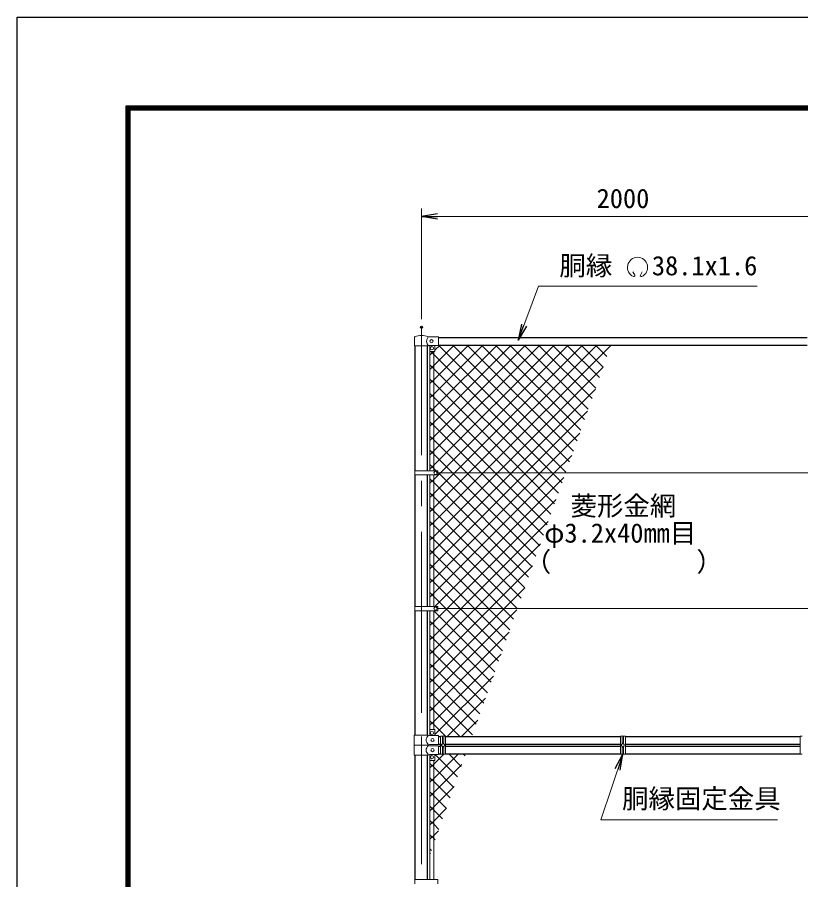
# Model space of a CAD drawing. Units: millimetres, scale not verified. Extents: x -8400 to 8400, y -5940 to 5940.
# Drawn here: x -8400 to -4511, y 1656 to 5940 of the extents above; entities that cross this region are included whole.
import ezdxf
from ezdxf.enums import TextEntityAlignment as Align

# ---------------------------------------------------------------- set-up
doc = ezdxf.new("R2010")
doc.units = ezdxf.units.MM
doc.header["$LTSCALE"] = 20
doc.header["$PDMODE"] = 32
doc.header["$PDSIZE"] = 10
doc.linetypes.add('USER1', pattern=[50.8, 31.75, -6.35, 6.35, -6.35])
for name, color, linetype, lineweight in [('0-1_D-STR1', 1, 'Continuous', 25), ('0-4_D-BMK', 2, 'USER1', 13), ('0-5_D-STR-DIM', 7, 'Continuous', 13), ('0-8_D-STR3', 3, 'Continuous', 13), ('0-9_D-STR-TXT', 7, 'Continuous', 13), ('0-B_D-STR2', 7, 'Continuous', 13), ('0-C_D-TTL', 7, 'Continuous', 25)]:
    doc.layers.add(name, color=color, linetype=linetype, lineweight=lineweight)
doc.layers.add('0-6_0', color=7, linetype='Continuous')
doc.layers.add('0-7_Defpoints', color=8, linetype='Continuous')
doc.styles.add('ＭＳ ゴシック', font='')
doc.styles.get('ＭＳ ゴシック').set_extended_font_data('MS Gothic')

# ---------------------------------------------------------------- blocks, each defined once
blk = doc.blocks.new('_Open')
at = {"layer": '0-6_0'}
blk.add_line((-20, 3.333), (0, 0), dxfattribs=at)
blk.add_lwpolyline([(-20, -3.333), (0, 0), (-20, 0)], dxfattribs=at)

msp = doc.modelspace()

# ---------------------------------------------------------------- linework, layer by layer
at = {"layer": '0-1_D-STR1'}
for p, q in [((-6306.56, 4350), (-4479.06, 4350)), ((-6424.31, 3687.5), (-6424.31, 4308.8)), ((-6363.81, 3687.5), (-6363.81, 4308.8)), ((-6309.06, 4311.9), (-4479.06, 4311.9)), ((-6424.31, 3013.5), (-6424.31, 3666.5)), ((-6363.81, 3013.5), (-6363.81, 3666.5)), ((-6424.31, 2375), (-6424.31, 2992.5)), ((-6363.81, 2375), (-6363.81, 2992.5)), ((-6309.06, 2368.1), (-6299.06, 2368.1)), ((-6274.06, 2368.1), (-5406.56, 2368.1)), ((-5381.56, 2368.1), (-4514.06, 2368.1)), ((-6309.06, 2330), (-6299.06, 2330)), ((-6309.06, 2320), (-6299.06, 2320)), ((-6274.06, 2330), (-5406.56, 2330)), ((-6274.06, 2320), (-5406.56, 2320)), ((-5381.56, 2330), (-4514.06, 2330)), ((-5381.56, 2320), (-4514.06, 2320)), ((-6424.31, 1657.5), (-6424.31, 2275)), ((-6363.81, 1657.5), (-6363.81, 2275)), ((-6309.06, 2281.9), (-6299.06, 2281.9)), ((-6274.06, 2281.9), (-5406.56, 2281.9)), ((-5381.56, 2281.9), (-4514.06, 2281.9))]:
    msp.add_line(p, q, dxfattribs=at)
at = {"layer": '0-4_D-BMK'}
for p, q in [((-6394.06, 4400), (-6394.06, -3460)), ((-6394.06, 3017.53), (-6394.06, 2485.75))]:
    msp.add_line(p, q, dxfattribs=at)
at = {"layer": '0-5_D-STR-DIM'}
for p, q in [((-6394.06, 4440), (-6394.06, 4990)), ((-6314.06, 4950), (-4474.06, 4950))]:
    msp.add_line(p, q, dxfattribs=at)
at = {"layer": '0-7_Defpoints'}
msp.add_point((-6394.06, 4400), dxfattribs=at)
at = {"layer": '0-8_D-STR3'}
for p, q in [((-6427.56, 4308.8), (-6427.56, 4350.88)), ((-6359.09, 4352.7), (-6309.06, 4352.7)), ((-6309.06, 4309.3), (-6309.06, 4352.7)), ((-6427.56, 4308.8), (-6360.56, 4308.8)), ((-6360.56, 4308.8), (-6359.06, 4309.3)), ((-6359.06, 4309.3), (-6309.06, 4309.3)), ((-6352.06, 4281.3), (-6352.06, 4309.3)), ((-6327.06, 4281.3), (-6327.06, 4309.3)), ((-6351.56, 3687.5), (-6351.56, 4279.98)), ((-6350.06, 4279.3), (-6329.06, 4279.3)), ((-6332.56, 3687.5), (-6332.56, 4279.3)), ((-6426.86, 3687.5), (-6426.86, 3666.5)), ((-6426.86, 3687.5), (-6312.06, 3687.5)), ((-6312.06, 3687.5), (-6312.06, 3666.5)), ((-6426.86, 3666.5), (-6312.06, 3666.5)), ((-6351.56, 3013.5), (-6351.56, 3666.5)), ((-6332.56, 3013.5), (-6332.56, 3666.5)), ((-4476.56, 3677), (-6312.06, 3677)), ((-6426.86, 3013.5), (-6426.86, 2992.5)), ((-6426.86, 3013.5), (-6312.06, 3013.5)), ((-6312.06, 3013.5), (-6312.06, 2992.5)), ((-4476.56, 3003), (-6312.06, 3003)), ((-6426.86, 2992.5), (-6312.06, 2992.5)), ((-6351.56, 2401.32), (-6351.56, 2992.5)), ((-6332.56, 2402), (-6332.56, 2992.5)), ((-6352.06, 2400), (-6352.06, 2372)), ((-6350.06, 2402), (-6329.06, 2402)), ((-6327.06, 2400), (-6327.06, 2372)), ((-6430.16, 2375), (-6360.26, 2375)), ((-6430.16, 2375), (-6430.16, 2325)), ((-6354.26, 2372), (-6360.26, 2375)), ((-6354.26, 2372), (-6309.06, 2372)), ((-6309.06, 2328), (-6309.06, 2372)), ((-6299.06, 2369.37), (-6290.06, 2369.37)), ((-6290.06, 2369.37), (-6290.06, 2337)), ((-6283.06, 2369.37), (-6283.06, 2337)), ((-5397.56, 2369.37), (-5397.56, 2337)), ((-5381.56, 2369.37), (-5390.56, 2369.37)), ((-5390.56, 2369.37), (-5390.56, 2337)), ((-6430.16, 2325), (-6360.26, 2325)), ((-6430.16, 2325), (-6360.26, 2325)), ((-6430.16, 2275), (-6430.16, 2325)), ((-6354.26, 2328), (-6360.26, 2325)), ((-6354.26, 2322), (-6360.26, 2325)), ((-6354.26, 2328), (-6309.06, 2328)), ((-6354.26, 2322), (-6309.06, 2322)), ((-6309.06, 2322), (-6309.06, 2278)), ((-6430.16, 2275), (-6360.26, 2275)), ((-6354.26, 2278), (-6360.26, 2275)), ((-6354.26, 2278), (-6309.06, 2278)), ((-6352.06, 2250), (-6352.06, 2278)), ((-6327.06, 2250), (-6327.06, 2278)), ((-6290.06, 2280.11), (-6290.06, 2313)), ((-6283.06, 2280.11), (-6283.06, 2313)), ((-5397.56, 2280.11), (-5397.56, 2313)), ((-5390.56, 2280.11), (-5390.56, 2313)), ((-6351.56, 1657.5), (-6351.56, 2248.68)), ((-6350.06, 2248), (-6329.06, 2248)), ((-6332.56, 1657.5), (-6332.56, 2248)), ((-6426.86, 1657.5), (-6426.86, 1636.5)), ((-6426.86, 1657.5), (-6312.06, 1657.5)), ((-6312.06, 1657.5), (-6312.06, 1636.5))]:
    msp.add_line(p, q, dxfattribs=at)
for points in [[(-6290.06, 2280.11), (-6299.06, 2280.11), (-6299.06, 2369.37)], [(-6283.06, 2369.37), (-6274.06, 2369.37), (-6274.06, 2280.11), (-6283.06, 2280.11)], [(-5397.56, 2369.37), (-5406.56, 2369.37), (-5406.56, 2280.11), (-5397.56, 2280.11)], [(-5390.56, 2280.11), (-5381.56, 2280.11), (-5381.56, 2369.37)], [(-4505.06, 2369.37), (-4514.06, 2369.37), (-4514.06, 2280.11), (-4505.06, 2280.11)]]:
    msp.add_lwpolyline(points, dxfattribs=at)
for points in [[(-6286.56, 2316.9), (-6293.58, 2320.95), (-6293.58, 2329.05), (-6286.56, 2333.1), (-6279.55, 2329.05), (-6279.55, 2320.95)], [(-5394.06, 2316.9), (-5387.05, 2320.95), (-5387.05, 2329.05), (-5394.06, 2333.1), (-5401.08, 2329.05), (-5401.08, 2320.95)]]:
    msp.add_lwpolyline(points, close=True, dxfattribs=at)
for centre, radius in [((-6344.06, 4331), 8), ((-6342.06, 4296), 8), ((-6324.06, 3677), 8), ((-6324.06, 3003), 8), ((-6342.06, 2385), 8), ((-6339.06, 2350), 8), ((-6286.56, 2325), 7.03), ((-5394.06, 2325), 7.03), ((-6342.06, 2265), 8), ((-6339.06, 2300), 8)]:
    msp.add_circle(centre, radius, dxfattribs=at)
for centre, radius, start, end in [((-6424.56, 4350.88), 3, 116.57497, 180), ((-6394.11, 4276.97), 82.93, 67.08235, 112.54718), ((-6334.96, 4331), 33.56, 145.68676, 221.15827), ((-6359.09, 4358.7), 6, 242.98608, 270), ((-6350.06, 4281.3), 2, 180, 270), ((-6329.06, 4281.3), 2, 270, 0), ((-6350.06, 2400), 2, 90, 180), ((-6329.06, 2400), 2, 0, 90), ((-6341.68, 2350), 28.8, 130.19176, 229.80824), ((-6286.56, 2363.74), 6.62, 58.10921, 121.89079), ((-5394.06, 2363.74), 6.62, 58.10921, 121.89079), ((-6341.68, 2300), 28.8, 130.19176, 229.80824), ((-6286.56, 2337), 3.5, 180, 0), ((-6286.56, 2313), 3.5, 0, 180), ((-5394.06, 2337), 3.5, 180, 0), ((-5394.06, 2313), 3.5, 0, 180), ((-6286.56, 2285.74), 6.62, 238.10921, 301.89079), ((-5394.06, 2285.74), 6.62, 238.10921, 301.89079), ((-6350.06, 2250), 2, 180, 270), ((-6329.06, 2250), 2, 270, 0)]:
    msp.add_arc(centre, radius, start, end, dxfattribs=at)
at = {"layer": '0-9_D-STR-TXT'}
for p, q in [((-5334.93, 4659.56), (-5344.14, 4675.52)), ((-5307.19, 4659.56), (-5297.97, 4675.52))]:
    msp.add_line(p, q, dxfattribs=at)
for points in [[(-4727.36, 4604.03), (-5813.14, 4604.03), (-5912.8, 4337.95)], [(-4626.11, 1953.6), (-5503.09, 1953.6), (-5395.03, 2278.29)]]:
    msp.add_lwpolyline(points, dxfattribs=at)
for centre, radius, start, end in [((-5321.06, 4697.7), 50.01, 294.32478, 245.67522), ((-5339.49, 4656.8), 5.26, 245.67522, 30), ((-5302.63, 4656.8), 5.26, 150, 294.32478)]:
    msp.add_arc(centre, radius, start, end, dxfattribs=at)
at = {"layer": '0-B_D-STR2'}
for p, q in [((-6332.56, 4210.15), (-6230.82, 4311.9)), ((-6332.56, 4139.44), (-6160.11, 4311.9)), ((-6332.56, 4068.73), (-6089.4, 4311.9)), ((-6332.56, 3998.02), (-6018.69, 4311.9)), ((-6332.56, 3927.31), (-5947.97, 4311.9)), ((-6332.56, 3856.6), (-5877.26, 4311.9)), ((-6332.56, 3785.89), (-5806.55, 4311.9)), ((-6332.56, 3715.18), (-5735.84, 4311.9)), ((-6327.06, 4286.36), (-6301.53, 4311.9)), ((-5677.07, 3680.42), (-6308.56, 4311.9)), ((-6300.03, 3677), (-5665.13, 4311.9)), ((-5658.54, 3732.59), (-6237.85, 4311.9)), ((-6229.32, 3677), (-5594.42, 4311.9)), ((-5640.01, 3784.77), (-6167.14, 4311.9)), ((-6158.61, 3677), (-5523.71, 4311.9)), ((-5621.48, 3836.95), (-6096.43, 4311.9)), ((-6087.9, 3677), (-5453, 4311.9)), ((-5602.95, 3889.13), (-6025.71, 4311.9)), ((-5584.41, 3941.31), (-5955, 4311.9)), ((-5565.88, 3993.49), (-5884.29, 4311.9)), ((-5547.35, 4045.67), (-5813.58, 4311.9)), ((-5528.82, 4097.84), (-5742.87, 4311.9)), ((-5510.28, 4150.02), (-5672.16, 4311.9)), ((-5491.75, 4202.2), (-5601.45, 4311.9)), ((-5473.22, 4254.38), (-5530.74, 4311.9)), ((-5454.69, 4306.56), (-5460.03, 4311.9)), ((-6351.56, 4261.86), (-6334.13, 4279.3)), ((-6332.56, 4194.48), (-6351.56, 4213.48)), ((-6351.56, 4191.15), (-6332.56, 4210.15)), ((-6017.19, 3677), (-5491.62, 4202.57)), ((-5815.08, 3677), (-6332.56, 4194.48)), ((-6332.56, 4123.77), (-6351.56, 4142.77)), ((-6351.56, 4120.44), (-6332.56, 4139.44)), ((-5885.79, 3677), (-6332.56, 4123.77)), ((-6332.56, 4053.06), (-6351.56, 4072.06)), ((-5946.48, 3677), (-5530.57, 4092.91)), ((-6351.56, 4049.73), (-6332.56, 4068.73)), ((-5956.5, 3677), (-6332.56, 4053.06)), ((-6332.56, 3982.35), (-6351.56, 4001.35)), ((-6351.56, 3979.02), (-6332.56, 3998.02)), ((-6027.21, 3677), (-6332.56, 3982.35)), ((-5875.77, 3677), (-5569.52, 3983.25)), ((-6332.56, 3911.64), (-6351.56, 3930.64)), ((-6351.56, 3908.31), (-6332.56, 3927.31)), ((-6097.92, 3677), (-6332.56, 3911.64)), ((-6332.56, 3840.93), (-6351.56, 3859.93)), ((-6351.56, 3837.6), (-6332.56, 3856.6)), ((-5805.06, 3677), (-5608.46, 3873.59)), ((-6168.63, 3677), (-6332.56, 3840.93)), ((-6332.56, 3770.22), (-6351.56, 3789.22)), ((-6351.56, 3766.89), (-6332.56, 3785.89)), ((-6239.34, 3677), (-6332.56, 3770.22)), ((-5734.35, 3677), (-5647.41, 3763.94)), ((-6351.56, 3696.18), (-6332.56, 3715.18)), ((-6332.56, 3628.8), (-6351.56, 3647.8)), ((-6351.56, 3625.47), (-6332.56, 3644.47)), ((-6332.56, 3644.47), (-6300.03, 3677)), ((-6332.56, 3573.76), (-6229.32, 3677)), ((-6332.56, 3503.05), (-6158.61, 3677)), ((-6332.56, 3432.34), (-6087.9, 3677)), ((-6332.56, 3361.63), (-6017.19, 3677)), ((-6332.56, 3290.92), (-5946.48, 3677)), ((-6332.56, 3220.2), (-5875.77, 3677)), ((-6332.56, 3149.49), (-5805.06, 3677)), ((-6332.56, 3078.78), (-5734.35, 3677)), ((-6327.14, 3013.5), (-5686.36, 3654.28)), ((-5825.33, 3262.99), (-6239.34, 3677)), ((-5806.8, 3315.17), (-6168.63, 3677)), ((-5788.27, 3367.35), (-6097.92, 3677)), ((-5769.74, 3419.52), (-6027.21, 3677)), ((-5751.2, 3471.7), (-5956.5, 3677)), ((-5732.67, 3523.88), (-5885.79, 3677)), ((-5714.14, 3576.06), (-5815.08, 3677)), ((-5862.4, 3158.63), (-6332.56, 3628.8)), ((-6332.56, 3558.09), (-6351.56, 3577.09)), ((-6351.56, 3554.76), (-6332.56, 3573.76)), ((-5880.93, 3106.45), (-6332.56, 3558.09)), ((-6266.93, 3003), (-5725.3, 3544.62)), ((-6332.56, 3487.38), (-6351.56, 3506.38)), ((-6351.56, 3484.05), (-6332.56, 3503.05)), ((-5899.46, 3054.27), (-6332.56, 3487.38)), ((-6332.56, 3416.67), (-6351.56, 3435.67)), ((-6351.56, 3413.34), (-6332.56, 3432.34)), ((-6196.21, 3003), (-5764.25, 3434.96)), ((-5918.9, 3003), (-6332.56, 3416.67)), ((-6332.56, 3345.96), (-6351.56, 3364.96)), ((-6351.56, 3342.63), (-6332.56, 3361.63)), ((-5989.61, 3003), (-6332.56, 3345.96)), ((-6125.5, 3003), (-5803.2, 3325.31)), ((-6332.56, 3275.25), (-6351.56, 3294.25)), ((-6351.56, 3271.92), (-6332.56, 3290.92)), ((-6060.32, 3003), (-6332.56, 3275.25)), ((-6332.56, 3204.54), (-6351.56, 3223.54)), ((-6351.56, 3201.2), (-6332.56, 3220.2)), ((-6054.79, 3003), (-5842.15, 3215.65)), ((-6131.03, 3003), (-6332.56, 3204.54)), ((-6332.56, 3133.82), (-6351.56, 3152.82)), ((-6351.56, 3130.49), (-6332.56, 3149.49)), ((-6201.74, 3003), (-6332.56, 3133.82)), ((-5984.08, 3003), (-5881.09, 3105.99)), ((-6332.56, 3063.11), (-6351.56, 3082.11)), ((-6351.56, 3059.78), (-6332.56, 3078.78)), ((-6272.45, 3003), (-6332.56, 3063.11)), ((-6332.56, 2937.36), (-6266.93, 3003)), ((-6332.56, 2866.65), (-6196.21, 3003)), ((-6332.56, 2795.94), (-6125.5, 3003)), ((-6332.56, 2725.23), (-6054.79, 3003)), ((-6332.56, 2654.52), (-5984.08, 3003)), ((-6010.65, 2741.2), (-6272.45, 3003)), ((-5992.12, 2793.38), (-6201.74, 3003)), ((-5973.59, 2845.56), (-6131.03, 3003)), ((-5955.06, 2897.74), (-6060.32, 3003)), ((-5936.52, 2949.92), (-5989.61, 3003)), ((-5917.99, 3002.1), (-5918.9, 3003)), ((-6351.56, 2989.07), (-6348.14, 2992.5)), ((-6332.56, 2583.81), (-5920.04, 2996.33)), ((-6332.56, 2921.69), (-6351.56, 2940.69)), ((-6351.56, 2918.36), (-6332.56, 2937.36)), ((-6047.72, 2636.85), (-6332.56, 2921.69)), ((-6332.56, 2513.1), (-5958.99, 2886.67)), ((-6332.56, 2850.98), (-6351.56, 2869.98)), ((-6351.56, 2847.65), (-6332.56, 2866.65)), ((-6066.25, 2584.67), (-6332.56, 2850.98)), ((-6332.56, 2780.27), (-6351.56, 2799.27)), ((-6351.56, 2776.94), (-6332.56, 2795.94)), ((-6084.78, 2532.49), (-6332.56, 2780.27)), ((-6332.56, 2442.39), (-5997.93, 2777.02)), ((-6332.56, 2709.56), (-6351.56, 2728.56)), ((-6351.56, 2706.23), (-6332.56, 2725.23)), ((-6103.31, 2480.31), (-6332.56, 2709.56)), ((-6332.56, 2638.85), (-6351.56, 2657.85)), ((-6327.06, 2377.18), (-6036.88, 2667.36)), ((-6351.56, 2635.52), (-6332.56, 2654.52)), ((-6121.85, 2428.13), (-6332.56, 2638.85)), ((-6332.56, 2568.14), (-6351.56, 2587.14)), ((-6351.56, 2564.81), (-6332.56, 2583.81)), ((-6140.38, 2375.95), (-6332.56, 2568.14)), ((-6265.43, 2368.1), (-6075.83, 2557.7)), ((-6351.56, 2494.1), (-6332.56, 2513.1)), ((-6351.56, 2423.39), (-6332.56, 2442.39)), ((-6194.72, 2368.1), (-6114.78, 2448.04)), ((-6273.95, 2368.1), (-6274.06, 2368.22)), ((-6214.51, 2167.24), (-6325.27, 2278)), ((-6195.98, 2219.42), (-6258.46, 2281.9)), ((-6177.44, 2271.6), (-6187.75, 2281.9)), ((-6332.56, 2214.59), (-6351.56, 2233.59)), ((-6332.56, 2088.83), (-6192.67, 2228.73)), ((-6233.04, 2115.06), (-6332.56, 2214.59)), ((-6332.56, 2143.88), (-6351.56, 2162.88)), ((-6251.57, 2062.88), (-6332.56, 2143.88)), ((-6332.56, 2018.12), (-6231.62, 2119.07)), ((-6332.56, 2073.16), (-6351.56, 2092.16)), ((-6351.56, 2069.83), (-6332.56, 2088.83)), ((-6270.1, 2010.71), (-6332.56, 2073.16)), ((-6332.56, 2002.45), (-6351.56, 2021.45)), ((-6351.56, 1999.12), (-6332.56, 2018.12)), ((-6332.56, 1947.41), (-6270.56, 2009.41)), ((-6288.64, 1958.53), (-6332.56, 2002.45)), ((-6332.56, 1931.74), (-6351.56, 1950.74)), ((-6351.56, 1928.41), (-6332.56, 1947.41)), ((-6307.17, 1906.35), (-6332.56, 1931.74)), ((-6332.56, 1876.7), (-6309.51, 1899.75)), ((-6332.56, 1861.03), (-6351.56, 1880.03)), ((-6351.56, 1857.7), (-6332.56, 1876.7)), ((-6325.7, 1854.17), (-6332.56, 1861.03)), ((-6344.23, 1801.99), (-6351.56, 1809.32)), ((-6351.56, 1786.99), (-6348.46, 1790.1))]:
    msp.add_line(p, q, dxfattribs=at)
for points in [[(-5695.61, 3628.24), (-5744.37, 3677), (-6332.56, 4265.2), (-6346.67, 4279.3)], [(-6320.55, 3687.5), (-6332.56, 3699.51), (-6351.56, 3718.51)], [(-5843.86, 3210.81), (-6310.05, 3677), (-6312.06, 3679.01)], [(-6029.19, 2689.03), (-6332.56, 2992.4), (-6332.66, 2992.5)], [(-6203.24, 2368.1), (-6332.56, 2497.43), (-6351.56, 2516.43)], [(-6275.22, 2369.37), (-6332.56, 2426.72), (-6351.56, 2445.72)], [(-6351.56, 2140.54), (-6332.56, 2159.54), (-6210.21, 2281.9)], [(-6351.56, 2211.25), (-6332.56, 2230.25), (-6282.71, 2280.11)]]:
    msp.add_lwpolyline(points, dxfattribs=at)
at = {"layer": '0-C_D-TTL', "color": 2}
msp.add_lwpolyline([(-8400, 5940), (8400, 5940), (8400, -5940), (-8400, -5940)], close=True, dxfattribs=at)
at = {"layer": '0-C_D-TTL'}
for points in [[(-7860, 5500), (7860, 5500), (7860, -5500), (-7860, -5500)], [(-7855, 5495), (7855, 5495), (7855, -5495), (-7855, -5495)], [(-7850, 5490), (7850, 5490), (7850, -5490), (-7850, -5490)], [(-7845, 5485), (7845, 5485), (7845, -5485), (-7845, -5485)], [(-7840, 5480), (7840, 5480), (7840, -5480), (-7840, -5480)]]:
    msp.add_lwpolyline(points, close=True, dxfattribs=at)

# ---------------------------------------------------------------- block references
at = {"layer": '0-5_D-STR-DIM', "xscale": 4, "yscale": 4, "rotation": 180}
msp.add_blockref('_Open', (-6394.06, 4950), dxfattribs=at)
at = {"layer": '0-9_D-STR-TXT', "xscale": 4, "yscale": 4}
for p, rotation in [((-5913.5, 4336.08), 249.46512), ((-5394.39, 2280.19), 71.59194)]:
    msp.add_blockref('_Open', p, dxfattribs=dict(at, rotation=rotation))

# ---------------------------------------------------------------- texts
at = {"layer": '0-5_D-STR-DIM', "style": 'ＭＳ ゴシック'}
msp.add_text('2000', height=96.19, dxfattribs=at).set_placement((-5524.56, 4963.5), align=Align.BOTTOM_LEFT)
at = {"layer": '0-9_D-STR-TXT', "style": 'ＭＳ ゴシック'}
for s, p in [('胴縁 \u300038.1x1.6', (-5709.26, 4629.2)), ('菱形金網', (-5653.96, 3436.8)), ('φ3.2x40mm目', (-5783.91, 3301.62)), ('（\u3000\u3000   \u3000\u3000）', (-5881.37, 3158.32)), ('胴縁固定金具', (-5398.19, 1982.07))]:
    msp.add_text(s, height=96.19, dxfattribs=at).set_placement(p, align=Align.BOTTOM_LEFT)

doc.saveas('drawing.dxf')
